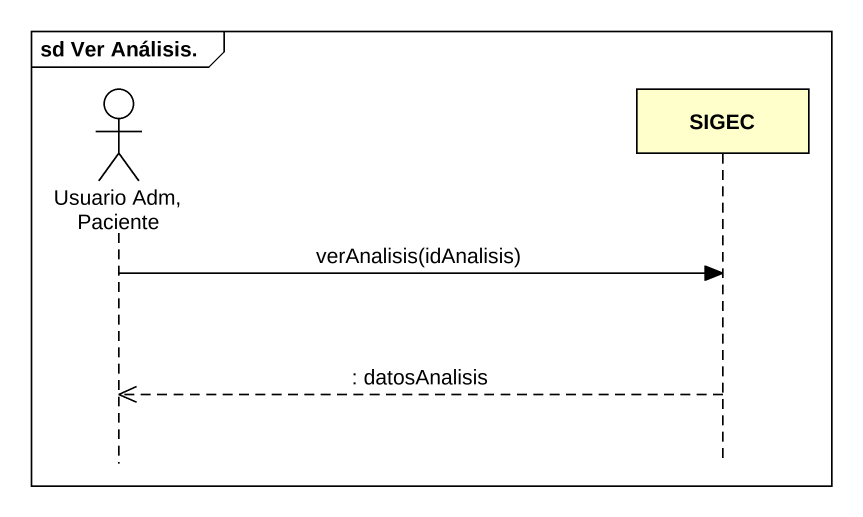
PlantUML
@startuml
mainframe sd Ver Análisis.
hide footbox
actor "Usuario Adm, Paciente" as Usuario_Adm_Paciente
participant SIGEC

Usuario_Adm_Paciente -> SIGEC : verAnalisis(idAnalisis)
SIGEC -->> Usuario_Adm_Paciente : : datosAnalisis
@enduml
